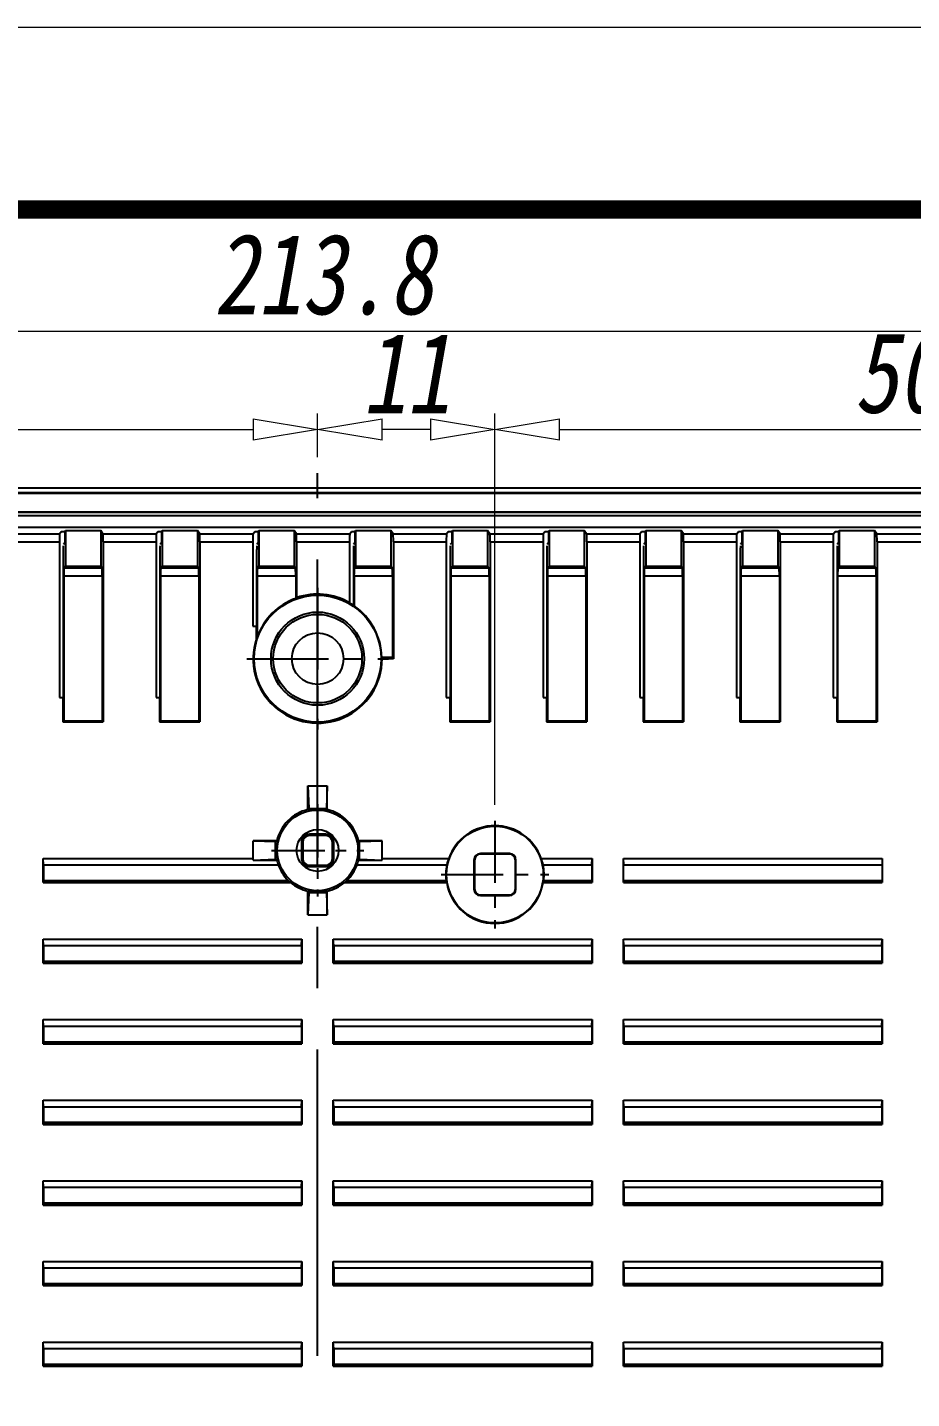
# Model space of a CAD drawing. Header units: millimetres. Extents: x 2151 to 2806, y 681 to 1136.
# Drawn here: x 2592.5 to 2647.3, y 1051.2 to 1136.3 of the extents above; entities that cross this region are included whole.
import ezdxf

# ---------------------------------------------------------------- set-up
doc = ezdxf.new("R2010")
doc.units = ezdxf.units.MM
doc.linetypes.add('CENTER', pattern=[50.8, 31.75, -6.35, 6.35, -6.35])
doc.layers.add('02___PRT_ALL_AXES', color=7, linetype='Continuous')
doc.layers.add('dim', color=82, linetype='Continuous', lineweight=9)
doc.layers.add('from', color=7, linetype='Continuous', lineweight=13)
doc.styles.add('wuwei', font='SimSun.ttf', dxfattribs={"width": 0.8, "oblique": 10})
doc.dimstyles.new('wuwei', dxfattribs={"dimscale": 2, "dimtxt": 2.5, "dimasz": 1.5, "dimexe": 0.3, "dimexo": 0.3, "dimgap": 0.5, "dimtad": 1, "dimdsep": 46, "dimtxsty": 'wuwei', "dimblk": 'CLOSEDBLANK', "dimcen": 0, "dimclrd": 42, "dimclre": 40, "dimclrt": 74, "dimazin": 2, "dimtfac": 1, "dimtofl": 0, "dimtmove": 0, "dimatfit": 3, "dimfxl": 0, "dimlwd": 5, "dimlwe": 5, "dimarcsym": 0})

# ---------------------------------------------------------------- blocks, each defined once
blk = doc.blocks.new('_ClosedBlank')
at = {"color": 0, "linetype": 'ByBlock', "lineweight": -2}
for p, q in [((-1, 0.167), (0, 0)), ((-1, 0.167), (-1, -0.167)), ((0, 0), (-1, -0.167))]:
    blk.add_line(p, q, dxfattribs=at)
blk = doc.blocks.new('*D11')
at = {"layer": 'Defpoints', "color": 0}
for p in [(2717.726, 1117.423), (2503.929, 1095.74), (2717.726, 1095.705)]:
    blk.add_point(p, dxfattribs=at)
at = {"layer": 'dim', "color": 40, "lineweight": 5}
for p, q in [((2503.929, 1096.739), (2503.929, 1118.422)), ((2717.726, 1096.704), (2717.726, 1118.422))]:
    blk.add_line(p, q, dxfattribs=at)
at = {"layer": 'dim', "color": 42, "lineweight": 5}
blk.add_line((2507.929, 1117.423), (2713.726, 1117.423), dxfattribs=at)
at = {"layer": 'dim', "color": 42, "lineweight": 5, "xscale": 4, "yscale": 4, "zscale": 4, "rotation": 180}
blk.add_blockref('_ClosedBlank', (2503.929, 1117.423), dxfattribs=at)
at = {"layer": 'dim', "color": 42, "lineweight": 5, "xscale": 4, "yscale": 4, "zscale": 4}
blk.add_blockref('_ClosedBlank', (2717.726, 1117.423), dxfattribs=at)
at = {"layer": 'dim', "color": 74, "insert": (2610.828, 1120.922), "char_height": 5, "attachment_point": 5, "style": 'wuwei'}
blk.add_mtext('213.8', dxfattribs=at)
blk = doc.blocks.new('*D13')
at = {"layer": 'Defpoints', "color": 0}
for p in [(2610.463, 1111.31), (2610.463, 1108.607), (2549.463, 1088.07)]:
    blk.add_point(p, dxfattribs=at)
at = {"layer": 'dim', "color": 40, "lineweight": 5}
for p, q in [((2549.463, 1089.07), (2549.463, 1112.31)), ((2610.463, 1109.606), (2610.463, 1112.31))]:
    blk.add_line(p, q, dxfattribs=at)
at = {"layer": 'dim', "color": 42, "lineweight": 5}
blk.add_line((2553.463, 1111.31), (2606.463, 1111.31), dxfattribs=at)
at = {"layer": 'dim', "color": 42, "lineweight": 5, "xscale": 4, "yscale": 4, "zscale": 4, "rotation": 180}
blk.add_blockref('_ClosedBlank', (2549.463, 1111.31), dxfattribs=at)
at = {"layer": 'dim', "color": 42, "lineweight": 5, "xscale": 4, "yscale": 4, "zscale": 4}
blk.add_blockref('_ClosedBlank', (2610.463, 1111.31), dxfattribs=at)
at = {"layer": 'dim', "color": 74, "insert": (2579.963, 1114.81), "char_height": 5, "attachment_point": 5, "style": 'wuwei'}
blk.add_mtext('61', dxfattribs=at)
blk = doc.blocks.new('*D14')
at = {"layer": 'Defpoints', "color": 0}
for p in [(2610.463, 1111.31), (2610.463, 1108.607), (2621.463, 1087.039)]:
    blk.add_point(p, dxfattribs=at)
at = {"layer": 'dim', "color": 40, "lineweight": 5}
for p, q in [((2610.463, 1109.606), (2610.463, 1112.31)), ((2621.463, 1088.038), (2621.463, 1112.31))]:
    blk.add_line(p, q, dxfattribs=at)
at = {"layer": 'dim', "color": 42, "lineweight": 5}
blk.add_line((2617.463, 1111.31), (2614.463, 1111.31), dxfattribs=at)
at = {"layer": 'dim', "color": 42, "lineweight": 5, "xscale": 4, "yscale": 4, "zscale": 4, "rotation": 180}
blk.add_blockref('_ClosedBlank', (2610.463, 1111.31), dxfattribs=at)
at = {"layer": 'dim', "color": 42, "lineweight": 5, "xscale": 4, "yscale": 4, "zscale": 4}
blk.add_blockref('_ClosedBlank', (2621.463, 1111.31), dxfattribs=at)
at = {"layer": 'dim', "color": 74, "insert": (2615.963, 1114.81), "char_height": 5, "attachment_point": 5, "style": 'wuwei'}
blk.add_mtext('11', dxfattribs=at)
blk = doc.blocks.new('*D15')
at = {"layer": 'Defpoints', "color": 0}
for p in [(2671.463, 1111.31), (2621.463, 1087.039), (2671.463, 1087.039)]:
    blk.add_point(p, dxfattribs=at)
at = {"layer": 'dim', "color": 40, "lineweight": 5}
for p, q in [((2621.463, 1088.038), (2621.463, 1112.31)), ((2671.463, 1088.038), (2671.463, 1112.31))]:
    blk.add_line(p, q, dxfattribs=at)
at = {"layer": 'dim', "color": 42, "lineweight": 5}
blk.add_line((2625.463, 1111.31), (2667.463, 1111.31), dxfattribs=at)
at = {"layer": 'dim', "color": 42, "lineweight": 5, "xscale": 4, "yscale": 4, "zscale": 4, "rotation": 180}
blk.add_blockref('_ClosedBlank', (2621.463, 1111.31), dxfattribs=at)
at = {"layer": 'dim', "color": 42, "lineweight": 5, "xscale": 4, "yscale": 4, "zscale": 4}
blk.add_blockref('_ClosedBlank', (2671.463, 1111.31), dxfattribs=at)
at = {"layer": 'dim', "color": 74, "insert": (2646.463, 1114.81), "char_height": 5, "attachment_point": 5, "style": 'wuwei'}
blk.add_mtext('50', dxfattribs=at)

msp = doc.modelspace()

# ---------------------------------------------------------------- linework, layer by layer
at = {"color": 1, "linetype": 'CENTER', "ltscale": 0.598585}
msp.add_line((2610.463, 962.621), (2610.463, 1108.607), dxfattribs=at)
at = {"color": 7, "linetype": 'Continuous'}
for p, q in [((2707.478, 1107.683), (2554.989, 1107.683)), ((2554.936, 1107.374), (2707.47, 1107.374)), ((2554.963, 1107.401), (2707.47, 1107.401)), ((2554.963, 1106.199), (2707.467, 1106.199)), ((2707.467, 1106.171), (2554.991, 1106.171)), ((2707.467, 1105.964), (2554.998, 1105.964)), ((2707.502, 1105.234), (2554.998, 1105.234)), ((2594.781, 1104.99), (2594.82, 1105.042)), ((2594.82, 1105.042), (2597.006, 1105.042)), ((2594.82, 1105.042), (2594.82, 1102.841)), ((2597.15, 1104.849), (2597.006, 1105.042)), ((2597.006, 1105.042), (2597.006, 1102.841)), ((2600.781, 1104.99), (2600.82, 1105.042)), ((2600.82, 1105.042), (2603.006, 1105.042)), ((2600.82, 1105.042), (2600.82, 1102.841)), ((2603.15, 1104.849), (2603.006, 1105.042)), ((2603.006, 1105.042), (2603.006, 1102.841)), ((2606.781, 1104.99), (2606.82, 1105.042)), ((2606.82, 1105.042), (2609.006, 1105.042)), ((2606.82, 1105.042), (2606.82, 1102.841)), ((2609.15, 1104.849), (2609.006, 1105.042)), ((2609.006, 1105.042), (2609.006, 1102.841)), ((2612.781, 1104.99), (2612.82, 1105.042)), ((2612.82, 1105.042), (2615.006, 1105.042)), ((2612.82, 1105.042), (2612.82, 1102.841)), ((2615.15, 1104.849), (2615.006, 1105.042)), ((2615.006, 1105.042), (2615.006, 1102.841)), ((2618.781, 1104.99), (2618.82, 1105.042)), ((2618.82, 1105.042), (2621.006, 1105.042)), ((2618.82, 1105.042), (2618.82, 1102.841)), ((2621.15, 1104.849), (2621.006, 1105.042)), ((2621.006, 1105.042), (2621.006, 1102.841)), ((2624.781, 1104.99), (2624.82, 1105.042)), ((2624.82, 1105.042), (2627.006, 1105.042)), ((2624.82, 1105.042), (2624.82, 1102.841)), ((2627.15, 1104.849), (2627.006, 1105.042)), ((2627.006, 1105.042), (2627.006, 1102.841)), ((2630.781, 1104.99), (2630.82, 1105.042)), ((2630.82, 1105.042), (2633.006, 1105.042)), ((2630.82, 1105.042), (2630.82, 1102.841)), ((2633.15, 1104.849), (2633.006, 1105.042)), ((2633.006, 1105.042), (2633.006, 1102.841)), ((2636.781, 1104.99), (2636.82, 1105.042)), ((2636.82, 1105.042), (2639.006, 1105.042)), ((2636.82, 1105.042), (2636.82, 1102.841)), ((2639.15, 1104.849), (2639.006, 1105.042)), ((2639.006, 1105.042), (2639.006, 1102.841)), ((2642.781, 1104.99), (2642.82, 1105.042)), ((2642.82, 1105.042), (2645.006, 1105.042)), ((2642.82, 1105.042), (2642.82, 1102.841)), ((2645.15, 1104.849), (2645.006, 1105.042)), ((2645.006, 1105.042), (2645.006, 1102.841)), ((2591.15, 1104.849), (2594.457, 1104.849)), ((2591.163, 1104.35), (2594.444, 1104.35)), ((2594.444, 1104.35), (2594.444, 1094.682)), ((2594.457, 1104.849), (2594.562, 1104.99)), ((2594.562, 1104.99), (2594.781, 1104.99)), ((2594.781, 1104.289), (2594.694, 1104.173)), ((2594.781, 1104.99), (2594.781, 1104.289)), ((2597.15, 1104.849), (2600.457, 1104.849)), ((2597.163, 1104.35), (2600.444, 1104.35)), ((2597.163, 1104.35), (2597.163, 1093.182)), ((2600.444, 1104.35), (2600.444, 1094.682)), ((2600.457, 1104.849), (2600.562, 1104.99)), ((2600.562, 1104.99), (2600.781, 1104.99)), ((2600.781, 1104.289), (2600.694, 1104.173)), ((2600.781, 1104.99), (2600.781, 1104.289)), ((2603.15, 1104.849), (2606.457, 1104.849)), ((2603.163, 1104.35), (2606.444, 1104.35)), ((2603.163, 1104.35), (2603.163, 1093.182)), ((2606.444, 1104.35), (2606.444, 1099.105)), ((2606.457, 1104.849), (2606.562, 1104.99)), ((2606.562, 1104.99), (2606.781, 1104.99)), ((2606.781, 1104.289), (2606.694, 1104.173)), ((2606.781, 1104.99), (2606.781, 1104.289)), ((2609.15, 1104.849), (2612.457, 1104.849)), ((2609.163, 1104.35), (2612.444, 1104.35)), ((2609.163, 1104.35), (2609.163, 1100.878)), ((2612.444, 1104.35), (2612.444, 1100.57)), ((2612.457, 1104.849), (2612.562, 1104.99)), ((2612.562, 1104.99), (2612.781, 1104.99)), ((2612.781, 1104.289), (2612.694, 1104.173)), ((2612.781, 1104.99), (2612.781, 1104.289)), ((2615.15, 1104.849), (2618.457, 1104.849)), ((2615.163, 1104.35), (2618.444, 1104.35)), ((2615.163, 1104.35), (2615.163, 1097.096)), ((2618.444, 1104.35), (2618.444, 1094.682)), ((2618.457, 1104.849), (2618.562, 1104.99)), ((2618.562, 1104.99), (2618.781, 1104.99)), ((2618.781, 1104.289), (2618.694, 1104.173)), ((2618.781, 1104.99), (2618.781, 1104.289)), ((2621.15, 1104.849), (2624.457, 1104.849)), ((2621.163, 1104.35), (2624.444, 1104.35)), ((2621.163, 1104.35), (2621.163, 1093.182)), ((2624.444, 1104.35), (2624.444, 1094.682)), ((2624.457, 1104.849), (2624.562, 1104.99)), ((2624.562, 1104.99), (2624.781, 1104.99)), ((2624.781, 1104.289), (2624.694, 1104.173)), ((2624.781, 1104.99), (2624.781, 1104.289)), ((2627.15, 1104.849), (2630.457, 1104.849)), ((2627.163, 1104.35), (2630.444, 1104.35)), ((2627.163, 1104.35), (2627.163, 1093.182)), ((2630.444, 1104.35), (2630.444, 1094.682)), ((2630.457, 1104.849), (2630.562, 1104.99)), ((2630.562, 1104.99), (2630.781, 1104.99)), ((2630.781, 1104.289), (2630.694, 1104.173)), ((2630.781, 1104.99), (2630.781, 1104.289)), ((2633.15, 1104.849), (2636.457, 1104.849)), ((2633.163, 1104.35), (2636.444, 1104.35)), ((2633.163, 1104.35), (2633.163, 1093.182)), ((2636.444, 1104.35), (2636.444, 1094.682)), ((2636.457, 1104.849), (2636.562, 1104.99)), ((2636.562, 1104.99), (2636.781, 1104.99)), ((2636.781, 1104.289), (2636.694, 1104.173)), ((2636.781, 1104.99), (2636.781, 1104.289)), ((2639.15, 1104.849), (2642.457, 1104.849)), ((2639.163, 1104.35), (2642.444, 1104.35)), ((2639.163, 1104.35), (2639.163, 1093.182)), ((2642.444, 1104.35), (2642.444, 1094.682)), ((2642.457, 1104.849), (2642.562, 1104.99)), ((2642.562, 1104.99), (2642.781, 1104.99)), ((2642.781, 1104.289), (2642.694, 1104.173)), ((2642.781, 1104.99), (2642.781, 1104.289)), ((2645.15, 1104.849), (2648.457, 1104.849)), ((2645.163, 1104.35), (2648.444, 1104.35)), ((2645.163, 1104.35), (2645.163, 1093.182)), ((2594.681, 1103.674), (2594.681, 1094.701)), ((2600.681, 1103.674), (2600.681, 1094.701)), ((2606.681, 1103.674), (2606.681, 1099.117)), ((2612.681, 1103.674), (2612.681, 1100.417)), ((2618.681, 1103.674), (2618.681, 1094.701)), ((2624.681, 1103.674), (2624.681, 1094.701)), ((2630.681, 1103.674), (2630.681, 1094.701)), ((2636.681, 1103.674), (2636.681, 1094.701)), ((2642.681, 1103.674), (2642.681, 1094.701)), ((2594.82, 1102.841), (2594.733, 1102.725)), ((2594.733, 1102.725), (2597.092, 1102.725)), ((2594.82, 1102.841), (2597.006, 1102.841)), ((2597.006, 1102.841), (2597.092, 1102.725)), ((2600.82, 1102.841), (2600.733, 1102.725)), ((2600.733, 1102.725), (2603.092, 1102.725)), ((2600.82, 1102.841), (2603.006, 1102.841)), ((2603.006, 1102.841), (2603.092, 1102.725)), ((2606.82, 1102.841), (2606.733, 1102.725)), ((2606.733, 1102.725), (2609.092, 1102.725)), ((2606.82, 1102.841), (2609.006, 1102.841)), ((2609.006, 1102.841), (2609.092, 1102.725)), ((2612.82, 1102.841), (2612.733, 1102.725)), ((2612.733, 1102.725), (2615.092, 1102.725)), ((2612.82, 1102.841), (2615.006, 1102.841)), ((2615.006, 1102.841), (2615.092, 1102.725)), ((2618.82, 1102.841), (2618.733, 1102.725)), ((2618.733, 1102.725), (2621.092, 1102.725)), ((2618.82, 1102.841), (2621.006, 1102.841)), ((2621.006, 1102.841), (2621.092, 1102.725)), ((2624.82, 1102.841), (2624.733, 1102.725)), ((2624.733, 1102.725), (2627.092, 1102.725)), ((2624.82, 1102.841), (2627.006, 1102.841)), ((2627.006, 1102.841), (2627.092, 1102.725)), ((2630.82, 1102.841), (2630.733, 1102.725)), ((2630.733, 1102.725), (2633.092, 1102.725)), ((2630.82, 1102.841), (2633.006, 1102.841)), ((2633.006, 1102.841), (2633.092, 1102.725)), ((2636.82, 1102.841), (2636.733, 1102.725)), ((2636.733, 1102.725), (2639.092, 1102.725)), ((2636.82, 1102.841), (2639.006, 1102.841)), ((2639.006, 1102.841), (2639.092, 1102.725)), ((2642.82, 1102.841), (2642.733, 1102.725)), ((2642.733, 1102.725), (2645.092, 1102.725)), ((2642.82, 1102.841), (2645.006, 1102.841)), ((2645.006, 1102.841), (2645.092, 1102.725)), ((2594.72, 1102.225), (2597.105, 1102.225)), ((2594.72, 1102.225), (2594.72, 1093.239)), ((2597.105, 1102.225), (2597.105, 1093.239)), ((2600.72, 1102.225), (2603.105, 1102.225)), ((2600.72, 1102.225), (2600.72, 1093.239)), ((2603.105, 1102.225), (2603.105, 1093.239)), ((2606.72, 1102.225), (2609.105, 1102.225)), ((2606.72, 1102.225), (2606.72, 1098.453)), ((2609.105, 1102.225), (2609.105, 1100.838)), ((2612.72, 1102.225), (2615.105, 1102.225)), ((2612.72, 1102.225), (2612.72, 1100.374)), ((2615.105, 1102.225), (2615.105, 1097.172)), ((2618.72, 1102.225), (2621.105, 1102.225)), ((2618.72, 1102.225), (2618.72, 1093.239)), ((2621.105, 1102.225), (2621.105, 1093.239)), ((2624.72, 1102.225), (2627.105, 1102.225)), ((2624.72, 1102.225), (2624.72, 1093.239)), ((2627.105, 1102.225), (2627.105, 1093.239)), ((2630.72, 1102.225), (2633.105, 1102.225)), ((2630.72, 1102.225), (2630.72, 1093.239)), ((2633.105, 1102.225), (2633.105, 1093.239)), ((2636.72, 1102.225), (2639.105, 1102.225)), ((2636.72, 1102.225), (2636.72, 1093.239)), ((2639.105, 1102.225), (2639.105, 1093.239)), ((2642.72, 1102.225), (2645.105, 1102.225)), ((2642.72, 1102.225), (2642.72, 1093.239)), ((2645.105, 1102.225), (2645.105, 1093.239)), ((2612.444, 1100.549), (2612.463, 1100.553)), ((2606.444, 1099.105), (2606.663, 1099.105)), ((2606.681, 1099.117), (2606.663, 1099.105)), ((2606.663, 1098.345), (2606.663, 1099.105)), ((2615.105, 1097.172), (2614.443, 1097.172)), ((2615.163, 1097.096), (2614.463, 1097.096)), ((2615.163, 1097.096), (2615.105, 1097.172)), ((2594.444, 1094.682), (2594.663, 1094.682)), ((2594.663, 1094.682), (2594.681, 1094.701)), ((2594.663, 1094.682), (2594.663, 1093.182)), ((2600.444, 1094.682), (2600.663, 1094.682)), ((2600.663, 1094.682), (2600.681, 1094.701)), ((2600.663, 1094.682), (2600.663, 1093.182)), ((2618.444, 1094.682), (2618.663, 1094.682)), ((2618.663, 1094.682), (2618.681, 1094.701)), ((2618.663, 1094.682), (2618.663, 1093.182)), ((2624.444, 1094.682), (2624.663, 1094.682)), ((2624.663, 1094.682), (2624.681, 1094.701)), ((2624.663, 1094.682), (2624.663, 1093.182)), ((2630.444, 1094.682), (2630.663, 1094.682)), ((2630.663, 1094.682), (2630.681, 1094.701)), ((2630.663, 1094.682), (2630.663, 1093.182)), ((2636.444, 1094.682), (2636.663, 1094.682)), ((2636.663, 1094.682), (2636.681, 1094.701)), ((2636.663, 1094.682), (2636.663, 1093.182)), ((2642.444, 1094.682), (2642.663, 1094.682)), ((2642.663, 1094.682), (2642.681, 1094.701)), ((2642.663, 1094.682), (2642.663, 1093.182)), ((2594.72, 1093.239), (2594.663, 1093.182)), ((2594.663, 1093.182), (2597.163, 1093.182)), ((2594.72, 1093.239), (2597.105, 1093.239)), ((2597.105, 1093.239), (2597.163, 1093.182)), ((2600.72, 1093.239), (2600.663, 1093.182)), ((2600.663, 1093.182), (2603.163, 1093.182)), ((2600.72, 1093.239), (2603.105, 1093.239)), ((2603.105, 1093.239), (2603.163, 1093.182)), ((2609.263, 1093.3), (2609.27, 1093.278)), ((2618.72, 1093.239), (2618.663, 1093.182)), ((2618.663, 1093.182), (2621.163, 1093.182)), ((2618.72, 1093.239), (2621.105, 1093.239)), ((2621.105, 1093.239), (2621.163, 1093.182)), ((2624.72, 1093.239), (2624.663, 1093.182)), ((2624.663, 1093.182), (2627.163, 1093.182)), ((2624.72, 1093.239), (2627.105, 1093.239)), ((2627.105, 1093.239), (2627.163, 1093.182)), ((2630.72, 1093.239), (2630.663, 1093.182)), ((2630.663, 1093.182), (2633.163, 1093.182)), ((2630.72, 1093.239), (2633.105, 1093.239)), ((2633.105, 1093.239), (2633.163, 1093.182)), ((2636.72, 1093.239), (2636.663, 1093.182)), ((2636.663, 1093.182), (2639.163, 1093.182)), ((2636.72, 1093.239), (2639.105, 1093.239)), ((2639.105, 1093.239), (2639.163, 1093.182)), ((2642.72, 1093.239), (2642.663, 1093.182)), ((2642.663, 1093.182), (2645.163, 1093.182)), ((2642.72, 1093.239), (2645.105, 1093.239)), ((2645.105, 1093.239), (2645.163, 1093.182)), ((2609.863, 1089.201), (2611.063, 1089.201)), ((2609.863, 1087.734), (2609.863, 1089.201)), ((2609.863, 1089.201), (2609.915, 1087.804)), ((2611.063, 1089.201), (2611.01, 1087.804)), ((2611.063, 1087.734), (2611.063, 1089.201)), ((2609.863, 1087.734), (2609.915, 1087.675)), ((2609.915, 1087.804), (2611.01, 1087.804)), ((2609.915, 1087.804), (2609.915, 1087.675)), ((2611.01, 1087.804), (2611.01, 1087.675)), ((2611.063, 1087.734), (2611.01, 1087.675)), ((2607.929, 1085.801), (2606.463, 1085.801)), ((2606.463, 1085.801), (2607.859, 1085.748)), ((2606.463, 1084.601), (2606.463, 1085.801)), ((2607.859, 1085.748), (2607.989, 1085.748)), ((2607.859, 1084.653), (2607.859, 1085.748)), ((2607.929, 1085.801), (2607.989, 1085.748)), ((2609.54, 1085.701), (2609.462, 1085.701)), ((2609.462, 1085.701), (2609.462, 1084.701)), ((2609.54, 1085.701), (2609.54, 1084.701)), ((2610.963, 1086.201), (2609.963, 1086.201)), ((2609.963, 1086.123), (2609.963, 1086.201)), ((2610.963, 1086.123), (2609.963, 1086.123)), ((2610.963, 1086.123), (2610.963, 1086.201)), ((2611.385, 1085.701), (2611.463, 1085.701)), ((2611.385, 1084.701), (2611.385, 1085.701)), ((2611.463, 1084.701), (2611.463, 1085.701)), ((2612.996, 1085.801), (2612.937, 1085.748)), ((2612.937, 1085.748), (2613.066, 1085.748)), ((2614.463, 1085.801), (2612.996, 1085.801)), ((2613.066, 1085.748), (2614.463, 1085.801)), ((2613.066, 1084.653), (2613.066, 1085.748)), ((2614.463, 1084.601), (2614.463, 1085.801)), ((2593.436, 1084.701), (2606.463, 1084.701)), ((2593.436, 1083.201), (2593.436, 1084.701)), ((2593.463, 1084.299), (2593.436, 1084.701)), ((2606.463, 1084.601), (2607.859, 1084.653)), ((2607.859, 1084.653), (2607.989, 1084.653)), ((2607.989, 1084.653), (2607.928, 1084.6)), ((2609.54, 1084.701), (2609.462, 1084.701)), ((2611.385, 1084.701), (2611.463, 1084.701)), ((2612.937, 1084.653), (2613.066, 1084.653)), ((2612.997, 1084.6), (2612.937, 1084.653)), ((2613.066, 1084.653), (2614.463, 1084.601)), ((2614.463, 1084.701), (2618.597, 1084.701)), ((2622.363, 1085.001), (2620.563, 1085.001)), ((2620.563, 1085.001), (2620.563, 1084.966)), ((2622.363, 1084.966), (2620.563, 1084.966)), ((2622.363, 1085.001), (2622.363, 1084.966)), ((2624.328, 1084.701), (2627.489, 1084.701)), ((2627.463, 1084.299), (2627.489, 1084.701)), ((2627.489, 1084.701), (2627.489, 1083.201)), ((2629.436, 1084.701), (2645.489, 1084.701)), ((2629.463, 1084.299), (2629.436, 1084.701)), ((2629.436, 1083.201), (2629.436, 1084.701)), ((2645.489, 1084.701), (2645.489, 1083.201)), ((2593.463, 1084.299), (2608.015, 1084.299)), ((2593.463, 1084.299), (2593.463, 1083.332)), ((2606.463, 1084.6), (2607.928, 1084.6)), ((2609.963, 1084.278), (2610.963, 1084.278)), ((2609.963, 1084.278), (2609.963, 1084.2)), ((2609.963, 1084.2), (2610.963, 1084.2)), ((2610.963, 1084.278), (2610.963, 1084.2)), ((2612.911, 1084.299), (2618.474, 1084.299)), ((2612.997, 1084.6), (2614.463, 1084.6)), ((2620.163, 1084.601), (2620.198, 1084.601)), ((2620.163, 1084.601), (2620.163, 1082.801)), ((2620.198, 1084.601), (2620.198, 1082.801)), ((2622.763, 1084.601), (2622.728, 1084.601)), ((2622.728, 1082.801), (2622.728, 1084.601)), ((2622.763, 1082.801), (2622.763, 1084.601)), ((2624.451, 1084.299), (2627.463, 1084.299)), ((2627.463, 1084.299), (2627.463, 1083.332)), ((2629.463, 1084.299), (2645.463, 1084.299)), ((2593.436, 1083.201), (2593.45, 1083.271)), ((2593.436, 1083.201), (2608.796, 1083.201)), ((2593.463, 1083.332), (2608.642, 1083.332)), ((2593.463, 1083.271), (2608.711, 1083.271)), ((2612.13, 1083.201), (2618.469, 1083.201)), ((2612.214, 1083.271), (2618.451, 1083.271)), ((2612.283, 1083.332), (2618.437, 1083.332)), ((2624.456, 1083.201), (2627.489, 1083.201)), ((2624.474, 1083.271), (2627.463, 1083.271)), ((2624.488, 1083.332), (2627.463, 1083.332)), ((2627.489, 1083.201), (2627.475, 1083.271)), ((2629.436, 1083.201), (2645.489, 1083.201)), ((2629.463, 1083.332), (2645.463, 1083.332)), ((2629.463, 1083.271), (2645.463, 1083.271)), ((2609.863, 1082.667), (2609.915, 1082.727)), ((2609.863, 1081.201), (2609.863, 1082.667)), ((2609.915, 1082.597), (2609.863, 1081.201)), ((2609.915, 1082.727), (2609.915, 1082.597)), ((2609.915, 1082.597), (2611.01, 1082.597)), ((2611.063, 1082.667), (2611.01, 1082.727)), ((2611.01, 1082.727), (2611.01, 1082.597)), ((2611.01, 1082.597), (2611.063, 1081.201)), ((2611.063, 1081.201), (2611.063, 1082.667)), ((2620.163, 1082.801), (2620.198, 1082.801)), ((2620.563, 1082.435), (2622.363, 1082.435)), ((2620.563, 1082.401), (2620.563, 1082.435)), ((2620.563, 1082.401), (2622.363, 1082.401)), ((2622.363, 1082.401), (2622.363, 1082.435)), ((2622.763, 1082.801), (2622.728, 1082.801)), ((2609.863, 1081.201), (2611.063, 1081.201)), ((2593.436, 1079.701), (2609.489, 1079.701)), ((2593.436, 1078.201), (2593.436, 1079.701)), ((2593.463, 1079.299), (2593.436, 1079.701)), ((2609.463, 1079.299), (2609.489, 1079.701)), ((2609.489, 1079.701), (2609.489, 1078.201)), ((2611.436, 1079.701), (2627.489, 1079.701)), ((2611.436, 1078.201), (2611.436, 1079.701)), ((2611.463, 1079.299), (2611.436, 1079.701)), ((2627.463, 1079.299), (2627.489, 1079.701)), ((2627.489, 1079.701), (2627.489, 1078.201)), ((2629.436, 1079.701), (2645.489, 1079.701)), ((2629.463, 1079.299), (2629.436, 1079.701)), ((2629.436, 1078.201), (2629.436, 1079.701)), ((2645.463, 1079.299), (2645.489, 1079.701)), ((2645.489, 1079.701), (2645.489, 1078.201)), ((2593.463, 1079.299), (2609.463, 1079.299)), ((2593.463, 1079.299), (2593.463, 1078.332)), ((2609.463, 1079.299), (2609.463, 1078.332)), ((2611.463, 1079.299), (2627.463, 1079.299)), ((2611.463, 1079.299), (2611.463, 1078.332)), ((2627.463, 1079.299), (2627.463, 1078.332)), ((2629.463, 1079.299), (2645.463, 1079.299)), ((2629.463, 1079.299), (2629.463, 1078.332)), ((2645.463, 1079.299), (2645.463, 1078.332)), ((2593.436, 1078.201), (2593.45, 1078.271)), ((2593.436, 1078.201), (2609.489, 1078.201)), ((2593.463, 1078.332), (2609.463, 1078.332)), ((2593.463, 1078.271), (2609.463, 1078.271)), ((2609.489, 1078.201), (2609.475, 1078.271)), ((2611.436, 1078.201), (2611.45, 1078.271)), ((2611.436, 1078.201), (2627.489, 1078.201)), ((2611.463, 1078.332), (2627.463, 1078.332)), ((2611.463, 1078.271), (2627.463, 1078.271)), ((2627.489, 1078.201), (2627.475, 1078.271)), ((2629.436, 1078.201), (2629.45, 1078.271)), ((2629.436, 1078.201), (2645.489, 1078.201)), ((2629.463, 1078.332), (2645.463, 1078.332)), ((2629.463, 1078.271), (2645.463, 1078.271)), ((2645.489, 1078.201), (2645.475, 1078.271)), ((2593.436, 1074.701), (2609.489, 1074.701)), ((2593.436, 1073.201), (2593.436, 1074.701)), ((2593.463, 1074.299), (2593.436, 1074.701)), ((2609.463, 1074.299), (2609.489, 1074.701)), ((2609.489, 1074.701), (2609.489, 1073.201)), ((2611.436, 1074.701), (2627.489, 1074.701)), ((2611.436, 1073.201), (2611.436, 1074.701)), ((2611.463, 1074.299), (2611.436, 1074.701)), ((2627.463, 1074.299), (2627.489, 1074.701)), ((2627.489, 1074.701), (2627.489, 1073.201)), ((2629.436, 1074.701), (2645.489, 1074.701)), ((2629.463, 1074.299), (2629.436, 1074.701)), ((2629.436, 1073.201), (2629.436, 1074.701)), ((2645.463, 1074.299), (2645.489, 1074.701)), ((2645.489, 1074.701), (2645.489, 1073.201)), ((2593.463, 1074.299), (2609.463, 1074.299)), ((2593.463, 1074.299), (2593.463, 1073.332)), ((2609.463, 1074.299), (2609.463, 1073.332)), ((2611.463, 1074.299), (2627.463, 1074.299)), ((2611.463, 1074.299), (2611.463, 1073.332)), ((2627.463, 1074.299), (2627.463, 1073.332)), ((2629.463, 1074.299), (2645.463, 1074.299)), ((2629.463, 1074.299), (2629.463, 1073.332)), ((2645.463, 1074.299), (2645.463, 1073.332)), ((2593.436, 1073.201), (2593.45, 1073.271)), ((2593.436, 1073.201), (2609.489, 1073.201)), ((2593.463, 1073.332), (2609.463, 1073.332)), ((2593.463, 1073.271), (2609.463, 1073.271)), ((2609.489, 1073.201), (2609.475, 1073.271)), ((2611.436, 1073.201), (2611.45, 1073.271)), ((2611.436, 1073.201), (2627.489, 1073.201)), ((2611.463, 1073.332), (2627.463, 1073.332)), ((2611.463, 1073.271), (2627.463, 1073.271)), ((2627.489, 1073.201), (2627.475, 1073.271)), ((2629.436, 1073.201), (2629.45, 1073.271)), ((2629.436, 1073.201), (2645.489, 1073.201)), ((2629.463, 1073.332), (2645.463, 1073.332)), ((2629.463, 1073.271), (2645.463, 1073.271)), ((2645.489, 1073.201), (2645.475, 1073.271)), ((2593.436, 1069.701), (2609.489, 1069.701)), ((2593.436, 1068.201), (2593.436, 1069.701)), ((2593.463, 1069.299), (2593.436, 1069.701)), ((2609.463, 1069.299), (2609.489, 1069.701)), ((2609.489, 1069.701), (2609.489, 1068.201)), ((2611.436, 1069.701), (2627.489, 1069.701)), ((2611.436, 1068.201), (2611.436, 1069.701)), ((2611.463, 1069.299), (2611.436, 1069.701)), ((2627.463, 1069.299), (2627.489, 1069.701)), ((2627.489, 1069.701), (2627.489, 1068.201)), ((2629.436, 1069.701), (2645.489, 1069.701)), ((2629.463, 1069.299), (2629.436, 1069.701)), ((2629.436, 1068.201), (2629.436, 1069.701)), ((2645.463, 1069.299), (2645.489, 1069.701)), ((2645.489, 1069.701), (2645.489, 1068.201)), ((2593.463, 1069.299), (2609.463, 1069.299)), ((2593.463, 1069.299), (2593.463, 1068.332)), ((2609.463, 1069.299), (2609.463, 1068.332)), ((2611.463, 1069.299), (2627.463, 1069.299)), ((2611.463, 1069.299), (2611.463, 1068.332)), ((2627.463, 1069.299), (2627.463, 1068.332)), ((2629.463, 1069.299), (2645.463, 1069.299)), ((2629.463, 1069.299), (2629.463, 1068.332)), ((2645.463, 1069.299), (2645.463, 1068.332)), ((2593.436, 1068.201), (2593.45, 1068.271)), ((2593.436, 1068.201), (2609.489, 1068.201)), ((2593.463, 1068.332), (2609.463, 1068.332)), ((2593.463, 1068.271), (2609.463, 1068.271)), ((2609.489, 1068.201), (2609.475, 1068.271)), ((2611.436, 1068.201), (2611.45, 1068.271)), ((2611.436, 1068.201), (2627.489, 1068.201)), ((2611.463, 1068.332), (2627.463, 1068.332)), ((2611.463, 1068.271), (2627.463, 1068.271)), ((2627.489, 1068.201), (2627.475, 1068.271)), ((2629.436, 1068.201), (2629.45, 1068.271)), ((2629.436, 1068.201), (2645.489, 1068.201)), ((2629.463, 1068.332), (2645.463, 1068.332)), ((2629.463, 1068.271), (2645.463, 1068.271)), ((2645.489, 1068.201), (2645.475, 1068.271)), ((2593.436, 1064.701), (2609.489, 1064.701)), ((2593.436, 1063.201), (2593.436, 1064.701)), ((2593.463, 1064.299), (2593.436, 1064.701)), ((2593.463, 1064.299), (2609.463, 1064.299)), ((2593.463, 1064.299), (2593.463, 1063.332)), ((2609.463, 1064.299), (2609.489, 1064.701)), ((2609.463, 1064.299), (2609.463, 1063.332)), ((2609.489, 1064.701), (2609.489, 1063.201)), ((2611.436, 1064.701), (2627.489, 1064.701)), ((2611.436, 1063.201), (2611.436, 1064.701)), ((2611.463, 1064.299), (2611.436, 1064.701)), ((2611.463, 1064.299), (2627.463, 1064.299)), ((2611.463, 1064.299), (2611.463, 1063.332)), ((2627.463, 1064.299), (2627.489, 1064.701)), ((2627.463, 1064.299), (2627.463, 1063.332)), ((2627.489, 1064.701), (2627.489, 1063.201)), ((2629.436, 1064.701), (2645.489, 1064.701)), ((2629.463, 1064.299), (2629.436, 1064.701)), ((2629.436, 1063.201), (2629.436, 1064.701)), ((2629.463, 1064.299), (2645.463, 1064.299)), ((2629.463, 1064.299), (2629.463, 1063.332)), ((2645.463, 1064.299), (2645.489, 1064.701)), ((2645.463, 1064.299), (2645.463, 1063.332)), ((2645.489, 1064.701), (2645.489, 1063.201)), ((2593.436, 1063.201), (2593.45, 1063.271)), ((2593.436, 1063.201), (2609.489, 1063.201)), ((2593.463, 1063.332), (2609.463, 1063.332)), ((2593.463, 1063.271), (2609.463, 1063.271)), ((2609.489, 1063.201), (2609.475, 1063.271)), ((2611.436, 1063.201), (2611.45, 1063.271)), ((2611.436, 1063.201), (2627.489, 1063.201)), ((2611.463, 1063.332), (2627.463, 1063.332)), ((2611.463, 1063.271), (2627.463, 1063.271)), ((2627.489, 1063.201), (2627.475, 1063.271)), ((2629.436, 1063.201), (2629.45, 1063.271)), ((2629.436, 1063.201), (2645.489, 1063.201)), ((2629.463, 1063.332), (2645.463, 1063.332)), ((2629.463, 1063.271), (2645.463, 1063.271)), ((2645.489, 1063.201), (2645.475, 1063.271)), ((2593.436, 1059.701), (2609.489, 1059.701)), ((2593.436, 1058.201), (2593.436, 1059.701)), ((2593.463, 1059.299), (2593.436, 1059.701)), ((2593.463, 1059.299), (2609.463, 1059.299)), ((2593.463, 1059.299), (2593.463, 1058.332)), ((2609.463, 1059.299), (2609.489, 1059.701)), ((2609.463, 1059.299), (2609.463, 1058.332)), ((2609.489, 1059.701), (2609.489, 1058.201)), ((2611.436, 1059.701), (2627.489, 1059.701)), ((2611.436, 1058.201), (2611.436, 1059.701)), ((2611.463, 1059.299), (2611.436, 1059.701)), ((2611.463, 1059.299), (2627.463, 1059.299)), ((2611.463, 1059.299), (2611.463, 1058.332)), ((2627.463, 1059.299), (2627.489, 1059.701)), ((2627.463, 1059.299), (2627.463, 1058.332)), ((2627.489, 1059.701), (2627.489, 1058.201)), ((2629.436, 1059.701), (2645.489, 1059.701)), ((2629.463, 1059.299), (2629.436, 1059.701)), ((2629.436, 1058.201), (2629.436, 1059.701)), ((2629.463, 1059.299), (2645.463, 1059.299)), ((2629.463, 1059.299), (2629.463, 1058.332)), ((2645.463, 1059.299), (2645.489, 1059.701)), ((2645.463, 1059.299), (2645.463, 1058.332)), ((2645.489, 1059.701), (2645.489, 1058.201)), ((2593.436, 1058.201), (2593.45, 1058.271)), ((2593.463, 1058.332), (2609.463, 1058.332)), ((2593.463, 1058.271), (2609.463, 1058.271)), ((2609.489, 1058.201), (2609.475, 1058.271)), ((2611.436, 1058.201), (2611.45, 1058.271)), ((2611.463, 1058.332), (2627.463, 1058.332)), ((2611.463, 1058.271), (2627.463, 1058.271)), ((2627.489, 1058.201), (2627.475, 1058.271)), ((2629.436, 1058.201), (2629.45, 1058.271)), ((2629.463, 1058.332), (2645.463, 1058.332)), ((2629.463, 1058.271), (2645.463, 1058.271)), ((2645.489, 1058.201), (2645.475, 1058.271)), ((2593.436, 1058.201), (2609.489, 1058.201)), ((2611.436, 1058.201), (2627.489, 1058.201)), ((2629.436, 1058.201), (2645.489, 1058.201)), ((2593.436, 1054.701), (2609.489, 1054.701)), ((2593.436, 1053.201), (2593.436, 1054.701)), ((2593.463, 1054.299), (2593.436, 1054.701)), ((2593.463, 1054.299), (2609.463, 1054.299)), ((2593.463, 1054.299), (2593.463, 1053.332)), ((2609.463, 1054.299), (2609.489, 1054.701)), ((2609.463, 1054.299), (2609.463, 1053.332)), ((2609.489, 1054.701), (2609.489, 1053.201)), ((2611.436, 1054.701), (2627.489, 1054.701)), ((2611.436, 1053.201), (2611.436, 1054.701)), ((2611.463, 1054.299), (2611.436, 1054.701)), ((2611.463, 1054.299), (2627.463, 1054.299)), ((2611.463, 1054.299), (2611.463, 1053.332)), ((2627.463, 1054.299), (2627.489, 1054.701)), ((2627.463, 1054.299), (2627.463, 1053.332)), ((2627.489, 1054.701), (2627.489, 1053.201)), ((2629.436, 1054.701), (2645.489, 1054.701)), ((2629.463, 1054.299), (2629.436, 1054.701)), ((2629.436, 1053.201), (2629.436, 1054.701)), ((2629.463, 1054.299), (2645.463, 1054.299)), ((2629.463, 1054.299), (2629.463, 1053.332)), ((2645.463, 1054.299), (2645.489, 1054.701)), ((2645.463, 1054.299), (2645.463, 1053.332)), ((2645.489, 1054.701), (2645.489, 1053.201)), ((2593.436, 1053.201), (2593.45, 1053.271)), ((2593.436, 1053.201), (2609.489, 1053.201)), ((2593.463, 1053.332), (2609.463, 1053.332)), ((2593.463, 1053.271), (2609.463, 1053.271)), ((2609.489, 1053.201), (2609.475, 1053.271)), ((2611.436, 1053.201), (2611.45, 1053.271)), ((2611.436, 1053.201), (2627.489, 1053.201)), ((2611.463, 1053.332), (2627.463, 1053.332)), ((2611.463, 1053.271), (2627.463, 1053.271)), ((2627.489, 1053.201), (2627.475, 1053.271)), ((2629.436, 1053.201), (2629.45, 1053.271)), ((2629.436, 1053.201), (2645.489, 1053.201)), ((2629.463, 1053.332), (2645.463, 1053.332)), ((2629.463, 1053.271), (2645.463, 1053.271)), ((2645.489, 1053.201), (2645.475, 1053.271))]:
    msp.add_line(p, q, dxfattribs=at)
at = {"color": 1, "linetype": 'CENTER', "ltscale": 0.16}
for p, q in [((2610.463, 1101.496), (2610.463, 1092.696)), ((2606.063, 1097.096), (2614.863, 1097.096))]:
    msp.add_line(p, q, dxfattribs=at)
at = {"color": 1, "linetype": 'CENTER', "ltscale": 0.104355}
for p, q in [((2610.463, 1088.07), (2610.463, 1082.331)), ((2607.593, 1085.201), (2613.332, 1085.201))]:
    msp.add_line(p, q, dxfattribs=at)
at = {"color": 1, "linetype": 'CENTER', "ltscale": 0.121396}
for p, q in [((2621.463, 1087.039), (2621.463, 1080.362)), ((2618.124, 1083.701), (2624.801, 1083.701))]:
    msp.add_line(p, q, dxfattribs=at)
at = {"color": 7, "linetype": 'Continuous'}
for centre, radius in [((2610.463, 1097.096), 3.939), ((2610.463, 1097.096), 2.891), ((2610.463, 1097.096), 2.75), ((2610.463, 1097.096), 1.6), ((2610.463, 1085.201), 2.5), ((2621.463, 1083.701), 3)]:
    msp.add_circle(centre, radius, dxfattribs=at)
for centre, radius, start, end in [((2610.463, 1097.096), 3.981, 109.9402, 160.07005), ((2610.463, 1097.096), 4, 60.30272, 108.96557), ((2610.463, 1097.096), 3.994, 56.25961, 59.94939), ((2610.463, 1097.096), 3.981, 1.10582, 55.45006), ((2610.463, 1097.096), 4, 161.80513, 0), ((2610.463, 1085.201), 2.604, 103.32331, 166.67669), ((2610.463, 1085.201), 2.534, 77.51813, 102.48187), ((2610.463, 1085.201), 2.604, 13.32331, 76.67669), ((2621.463, 1083.701), 3.035, 19.23839, 160.76161), ((2610.463, 1085.201), 2.534, 167.51813, 192.48187), ((2609.963, 1085.701), 0.501, 90, 180), ((2609.963, 1085.701), 0.422, 90, 180), ((2610.963, 1085.701), 0.501, 0, 90), ((2610.963, 1085.701), 0.422, 0, 90), ((2610.463, 1085.201), 2.534, 347.51813, 12.48187), ((2609.963, 1084.701), 0.501, 180, 270), ((2609.963, 1084.701), 0.422, 180, 270), ((2610.963, 1084.701), 0.501, 270, 0), ((2610.963, 1084.701), 0.422, 270, 0), ((2620.563, 1084.601), 0.4, 90, 180), ((2620.563, 1084.601), 0.365, 90, 180), ((2622.363, 1084.601), 0.4, 0, 90), ((2622.363, 1084.601), 0.365, 0, 90), ((2610.463, 1085.201), 2.609, 200.22528, 225.75053), ((2610.463, 1085.201), 2.609, 314.24947, 339.77472), ((2621.463, 1083.701), 3.048, 168.68404, 186.94905), ((2621.463, 1083.701), 3.048, 353.05095, 11.31596), ((2610.463, 1085.201), 2.604, 230.18826, 256.67669), ((2610.463, 1085.201), 2.604, 283.32331, 309.81174), ((2621.463, 1083.701), 3.035, 189.48269, 350.51731), ((2610.463, 1085.201), 2.534, 257.51813, 282.48187), ((2620.563, 1082.801), 0.4, 180, 270), ((2620.563, 1082.801), 0.365, 180, 270), ((2622.363, 1082.801), 0.4, 270, 0), ((2622.363, 1082.801), 0.365, 270, 0)]:
    msp.add_arc(centre, radius, start, end, dxfattribs=at)
for centre, major_axis, ratio, start_param, end_param in [((2594.457, 1104.35), (0, -0.5), 0.026186, -3.106686, -1.570796), ((2597.15, 1104.35), (0, -0.5), 0.026186, 1.570796, 3.106686), ((2600.457, 1104.35), (0, -0.5), 0.026186, -3.106686, -1.570796), ((2603.15, 1104.35), (0, -0.5), 0.026186, 1.570796, 3.106686), ((2606.457, 1104.35), (0, -0.5), 0.026186, -3.106686, -1.570796), ((2609.15, 1104.35), (0, -0.5), 0.026186, 1.570796, 3.106686), ((2612.457, 1104.35), (0, -0.5), 0.026186, -3.106686, -1.570796), ((2615.15, 1104.35), (0, -0.5), 0.026186, 1.570796, 3.106686), ((2618.457, 1104.35), (0, -0.5), 0.026186, -3.106686, -1.570796), ((2621.15, 1104.35), (0, -0.5), 0.026186, 1.570796, 3.106686), ((2624.457, 1104.35), (0, -0.5), 0.026186, -3.106686, -1.570796), ((2627.15, 1104.35), (0, -0.5), 0.026186, 1.570796, 3.106686), ((2630.457, 1104.35), (0, -0.5), 0.026186, -3.106686, -1.570796), ((2633.15, 1104.35), (0, -0.5), 0.026186, 1.570796, 3.106686), ((2636.457, 1104.35), (0, -0.5), 0.026186, -3.106686, -1.570796), ((2639.15, 1104.35), (0, -0.5), 0.026186, 1.570796, 3.106686), ((2642.457, 1104.35), (0, -0.5), 0.026186, -3.106686, -1.570796), ((2645.15, 1104.35), (0, -0.5), 0.026186, 1.570796, 3.106686), ((2594.694, 1103.674), (0, -0.5), 0.026186, -2.594819, -1.570796), ((2600.694, 1103.674), (0, -0.5), 0.026186, -2.594819, -1.570796), ((2606.694, 1103.674), (0, -0.5), 0.026186, -2.594819, -1.570796), ((2612.694, 1103.674), (0, -0.5), 0.026186, -2.594819, -1.570796), ((2618.694, 1103.674), (0, -0.5), 0.026186, -2.594819, -1.570796), ((2624.694, 1103.674), (0, -0.5), 0.026186, -2.594819, -1.570796), ((2630.694, 1103.674), (0, -0.5), 0.026186, -2.594819, -1.570796), ((2636.694, 1103.674), (0, -0.5), 0.026186, -2.594819, -1.570796), ((2642.694, 1103.674), (0, -0.5), 0.026186, -2.594819, -1.570796), ((2594.733, 1102.225), (0, -0.5), 0.026186, -3.106686, -1.570796), ((2597.092, 1102.225), (0, -0.5), 0.026186, 1.570796, 3.106686), ((2600.733, 1102.225), (0, -0.5), 0.026186, -3.106686, -1.570796), ((2603.092, 1102.225), (0, -0.5), 0.026186, 1.570796, 3.106686), ((2606.733, 1102.225), (0, -0.5), 0.026186, -3.106686, -1.570796), ((2609.092, 1102.225), (0, -0.5), 0.026186, 1.570796, 3.106686), ((2612.733, 1102.225), (0, -0.5), 0.026186, -3.106686, -1.570796), ((2615.092, 1102.225), (0, -0.5), 0.026186, 1.570796, 3.106686), ((2618.733, 1102.225), (0, -0.5), 0.026186, -3.106686, -1.570796), ((2621.092, 1102.225), (0, -0.5), 0.026186, 1.570796, 3.106686), ((2624.733, 1102.225), (0, -0.5), 0.026186, -3.106686, -1.570796), ((2627.092, 1102.225), (0, -0.5), 0.026186, 1.570796, 3.106686), ((2630.733, 1102.225), (0, -0.5), 0.026186, -3.106686, -1.570796), ((2633.092, 1102.225), (0, -0.5), 0.026186, 1.570796, 3.106686), ((2636.733, 1102.225), (0, -0.5), 0.026186, -3.106686, -1.570796), ((2639.092, 1102.225), (0, -0.5), 0.026186, 1.570796, 3.106686), ((2642.733, 1102.225), (0, -0.5), 0.026186, -3.106686, -1.570796), ((2645.092, 1102.225), (0, -0.5), 0.026186, 1.570796, 3.106686), ((2612.125, 1097.096), (4.987, 0), 0.942833, -4.076447, -4.062011), ((2609.438, 1097.096), (3.075, 0), 0.942833, -3.628638, -3.586958), ((2610.463, 1096.029), (0, -4.266), 0.96827, 1.823378, 1.842021), ((2621.463, 1083.601), (0, -3.071), 0.999469, -1.937161, -1.800137), ((2621.463, 1083.601), (0, -3.071), 0.999469, 1.800137, 1.937161), ((2610.463, 1085.167), (0, -2.598), 0.999915, -1.350686, -1.230051), ((2610.463, 1085.167), (0, -2.598), 0.999915, 1.230051, 1.350686), ((2610.463, 1085.308), (0, -2.688), 0.999204, 5.538344, 5.613508), ((2610.463, 1085.308), (0, -2.688), 0.999204, 0.669677, 0.744842), ((2621.463, 1084.011), (0, -3.116), 0.995013, 4.932259, 4.975641), ((2621.463, 1084.011), (0, -3.116), 0.995013, 1.307544, 1.350926)]:
    msp.add_ellipse(centre, major_axis=major_axis, ratio=ratio, start_param=start_param, end_param=end_param, dxfattribs=at)
at = {"layer": '02___PRT_ALL_AXES', "color": 7, "linetype": 'Continuous'}
msp.add_circle((2610.463, 1085.201), 1.3, dxfattribs=at)
at = {"layer": 'from'}
msp.add_lwpolyline([(2151.068, 680.947), (2806.279, 680.947), (2806.279, 1136.259), (2151.068, 1136.259)], close=True, dxfattribs=at)
at = {"layer": 'from', "const_width": 1.129}
msp.add_lwpolyline([(2162.36, 692.239), (2162.36, 1124.967), (2794.987, 1124.967), (2794.987, 692.239), (2162.36, 692.239)], dxfattribs=at)

# ---------------------------------------------------------------- dimensions: what is measured, and where the dimension line sits
at = {"layer": 'dim', "color": 7}
for base, p1, p2, picture, middle in [((2717.726, 1117.423), (2503.929, 1095.74), (2717.726, 1095.705), '*D11', (2610.828, 1117.423)), ((2610.463, 1111.31), (2549.463, 1088.07), (2610.463, 1108.607), '*D13', (2579.963, 1111.31))]:
    dim = msp.add_linear_dim(base=base, p1=p1, p2=p2, dimstyle='wuwei', override={"dimasz": 2, "dimexe": 0.49975, "dimexo": 0.49975, "dimgap": 0.49975}, dxfattribs=at)
    dim.commit()
    dim.dimension.update_dxf_attribs({"geometry": picture, "text_midpoint": middle, "dimtype": 160})
for base, p2, picture, middle in [((2610.463, 1111.31), (2610.463, 1108.607), '*D14', (2615.963, 1114.81)), ((2671.463, 1111.31), (2671.463, 1087.039), '*D15', (2646.463, 1114.81))]:
    dim = msp.add_linear_dim(base=base, p1=(2621.463, 1087.039), p2=p2, dimstyle='wuwei', override={"dimasz": 2, "dimexe": 0.49975, "dimexo": 0.49975, "dimgap": 0.49975}, dxfattribs=at)
    dim.commit()
    dim.dimension.update_dxf_attribs({"geometry": picture, "text_midpoint": middle})

doc.saveas('drawing.dxf')
